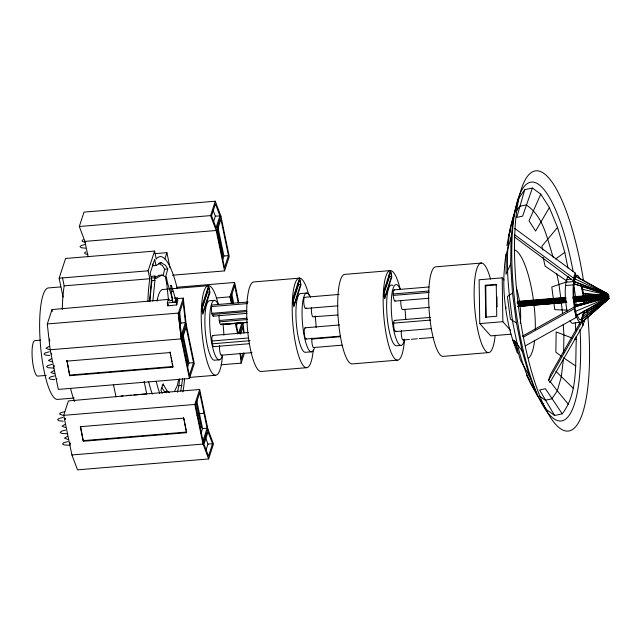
<?xml version="1.0" encoding="UTF-8"?>
<svg xmlns="http://www.w3.org/2000/svg" width="641" height="641" viewBox="0 0 641 641"><rect width="100%" height="100%" fill="white"/><g stroke="black" fill="none" stroke-linecap="round" stroke-linejoin="round"><path stroke-width="0.96" d="M576.115 336.605L576.299 339.514C575.137 364.184 578.206 393.093 562.229 413.83L554.585 415.472L546.18 409.367L537.599 395.93L529.418 376.075L522.191 351.148L516.414 322.864L512.488 293.137L510.669 263.996L511.085 237.426L513.713 215.248L518.369 198.958L524.739 189.68L532.383 188.037L540.78 194.143L549.369 207.58L557.55 227.443L564.777 252.362L567.958 267.97M563.631 352.862L563.912 335.003L563.255 324.418M149.561 301.607L151.484 279.308L150.202 273.098L154.705 259.293L155.995 265.494L152.927 265.751L152.558 263.972M65.021 418.252L65.07 419.438L65.029 418.974M149.794 301.398L151.869 280.686L151.324 278.034L151.893 276.279L154.962 276.031L155.507 278.683L162.037 275.077L166.364 277.273L167.654 283.506L172.581 299.203M152.862 301.15L154.938 280.429L154.385 277.777L154.962 276.031M177.453 392.204L178.927 385.666L179.616 378.807M180.73 391.018L182.677 378.551M401.394 330.508L401.282 331.661A5.625 1.274 85.3 0 0 401.843 337.879A5.625 1.274 85.3 0 0 403.349 339.946L409.327 339.45M504.395 266.968L505.909 254.221M583.55 311.109L582.901 316.189L581.315 319.651L581.82 322.07L548.544 380.377L550.042 382.381L582.965 325.388L584.872 319.555L583.879 321.277M583.959 314.354L584.44 310.605M576.972 315.003L579.552 319.699L581.772 319.619L608.67 298.922C605.561 292.849 610.28 293.025 608.67 298.922L582.268 322.03L573.807 322.984A23.917 5.416 85.3 0 1 570.017 320.572M567.165 311.438A23.773 5.384 85.3 0 1 565.522 285.541L566.524 279.532L568.198 276.287M522.311 336.253L574.312 306.943A23.877 5.408 85.3 0 1 573.358 284.876L574.176 279.78M574.352 283.562L573.975 286.479A21.209 4.808 85.3 0 0 574.256 301.791L574.825 306.045M506.919 245.591L510.164 228.276L513.713 215.248M509.723 232.667L509.972 231.297M172.469 301.574C169.817 279.66 169.953 280.101 176.091 300.925M171.556 285.549L170.562 285.79M512.928 219.855L518.369 198.958M178.687 379.328L177.228 385.818L174.408 391.579M163.094 275.678L164.705 269.244L162.453 265.574L158.768 263.371M159.561 262.81L161.091 262.682L165.522 265.318L167.766 268.988L165.466 277.473L166.756 283.707L168.479 300.132M174.264 298.217L177.22 297.921L177.805 300.781L176.748 304.94L167.886 305.829L167.293 302.969L168.351 298.818M167.886 305.829L168.311 304.171M176.748 304.94L176.155 302.079L177.22 297.921M525.267 345.876L576.131 317.511L574.304 308.714L575.281 305.332L607.788 296.887L573.991 299.692M576.131 317.511L576.588 315.701L574.769 306.895L574.312 306.943L574.825 305.372L589.688 301.959M514.162 214.286C503.233 248.66 507.816 285.622 512.488 320.7C517.303 346.717 523.505 373.198 537.599 395.93M508.337 236.946L510.532 229.286M550.282 381.635L550.435 381.123L550.266 381.611L557.293 390.858L568.591 404.551M550.042 382.381L550.234 381.699M548.544 380.377L550.547 374.368L580.257 322.311M63.066 297.136L59.14 278.194L65.582 258.475L154.585 251.088L156.236 259.036A77.898 17.652 85.3 0 1 177.164 288.138M177.325 298.642L183.286 298.121L186.106 323.929L194.311 363.543L189.432 378.502L58.331 389.383L50.126 349.77L47.306 323.961L52.001 309.563L169.368 299.331M88.105 256.785L84.924 241.393L79.316 226.505L84.011 212.115L215.28 201.218L220.889 216.105L229.254 256.504L224.558 270.895L172.565 275.205M69.741 375.69L66.936 360.498L69.741 375.69L172.83 367.133L173.046 366.492L69.949 375.049M133.921 394.952L199.688 389.496L207.892 429.109L213.501 443.997L208.621 458.956L77.513 469.837L71.904 454.95L63.699 415.336L68.403 400.937L146.717 393.895L144.129 381.395M83.522 440.615L186.619 432.058L186.411 432.699L83.314 441.256L80.71 427.026M147.919 301.302A77.898 17.652 85.3 0 1 149.794 278.755L148.151 270.806L154.585 251.088M164.841 258.94L166.9 252.65L155.074 253.628M189.432 378.502L181.227 338.889L178.406 313.08L183.286 298.121M224.558 270.895L216.193 230.496L210.585 215.608L215.28 201.218M172.83 367.133L170.033 351.941L170.835 355.819M213.565 221.666L215.352 216.193L213.285 210.697M179.72 326.622L180.882 323.072L179.696 312.255M219.919 215.889L216.049 227.739L211.562 215.833L215.432 203.974L219.919 215.889L215.352 216.193M185.417 322.623L181.363 335.035L179.103 314.386L183.158 301.975L185.417 322.623L180.882 323.072M220.889 216.105L216.193 230.496L84.924 241.393M186.106 323.929L181.227 338.889L50.126 349.77M182.02 339.778L186.154 327.11L193.518 362.654L189.383 375.322L181.748 338.432M208.613 285.686L201.442 307.656L202.828 314.346L210 292.376L208.613 285.686L163.135 289.46A44.942 10.184 85.3 0 0 157.045 301.23M201.683 309.948L207.524 292.056L209.567 291.887L208.645 287.424L201.883 308.145L202.804 312.6L209.567 291.887M186.779 364.312L187.661 361.612L182.445 336.453M222.026 256.44L222.643 254.565L217.459 229.558M187.452 367.565L188.935 363.038L182.965 334.217M222.699 259.709L223.917 255.991L217.972 227.315M228.46 255.615L224.51 267.714L216.987 231.385L220.937 219.286L228.46 255.615L223.917 255.991M186.411 432.699L183.606 417.499M71.904 454.95L203.013 444.069L194.808 404.455L199.688 389.496M231.297 303.449L229.935 296.839L234.63 282.449L176.948 287.24M200.393 429.879L201.274 427.178L196.058 401.995M201.074 433.124L202.548 428.605L196.739 400.545M236.152 327.086L237.675 322.431M202.965 440.888L207.099 428.22L199.736 392.677L195.601 405.344L203.237 442.226M238.572 333.224L241.921 322.984M203.013 444.069L207.892 429.109M239.494 333.737L243.019 322.944L244.101 332.871M240.503 334.089L242.883 326.798L243.532 332.695M205.937 450.294L207.964 444.085L205.545 437.675M212.524 443.78L208.469 456.2L203.982 444.285L208.037 431.874L212.524 443.78L207.964 444.085M243.356 352.919L241.272 359.297L240.623 353.399M221.249 364.801L241.136 363.151L244.373 353.255M299.579 278.13L292.408 300.108L293.802 306.839L300.974 284.868L299.579 278.13L254.1 281.912A44.942 10.184 85.3 0 0 247.258 326.213A44.942 10.184 85.3 0 0 260.927 371.492L306.414 367.718M292.633 302.873L298.578 284.644L298.241 283.002M300.621 284.476L293.786 305.437L292.761 300.501L299.603 279.54L300.621 284.476L298.578 284.644M390.545 270.582L383.374 292.56L384.664 298.77L391.835 276.8L390.545 270.582L345.066 274.356A44.942 10.184 85.3 0 0 338.224 318.665A44.942 10.184 85.3 0 0 351.893 363.944L397.372 360.17M383.502 295.052L389.512 276.656L389.111 274.749M391.555 276.487L384.648 297.648L383.655 292.873L390.561 271.712L391.555 276.487L389.512 276.656M572.894 297.897L607.684 295.012L574.729 283.947L573.535 278.162L575.209 273.01L514.707 228.404M574.136 279.604L573.663 281.046L574.272 283.979L607.772 294.283L572.99 297.168M607.684 295.012L574.232 281.543L575.914 276.399L575.209 273.01M581.315 319.651L583.222 313.818L608.758 298.802L582.268 322.03L582.749 320.572M582.965 325.388L581.772 319.619L583.679 313.778L608.83 298.602L601.675 303.714M524.739 189.68L516.766 217.403L522.607 216.145L532.383 188.037M511.085 237.426L506.334 253.9L506.013 274.204L510.669 263.996M540.78 194.143L529.025 220.808L535.588 231.089L549.369 207.58M403.349 339.946L403.614 339.393M516.894 210.304L519.635 206.314L526.197 204.904C543.56 216.161 547.206 239.013 553.207 257.361M557.55 227.443L541.845 246.264L542.951 250.07M604.888 301.879L608.758 298.802L582.725 316.702M581.772 319.619L608.758 298.802L603.205 302.728M555.587 259.004L564.777 252.362M83.298 239.686L82.216 240.319L82.272 241.481L85.301 242.282M85.846 251.881L84.764 252.514L84.82 253.676L87.857 254.477M51.617 353.688L51.472 353.279M523.769 336.894L574.304 308.714M155.995 265.494L161.091 262.682M154.89 277.585L158.968 275.334L162.037 275.077M219.198 315.084A5.625 1.274 85.3 0 0 219.278 320.484L219.51 321.838A5.625 1.274 85.3 0 0 220.488 324.49L246.961 322.375M512.488 293.137L507.4 296.471L510.404 319.194L516.414 322.864M604.407 299.571L607.932 297.688L604.094 298.586M594.816 305.076L596.587 304.171M598.357 303.265L608.101 298.289L576.131 315.741L607.932 297.688L574.312 306.943M575.682 311.302L607.932 297.688L604.199 299.107M580.193 279.244L578.254 275.91L577.092 275.277L575.458 276.431L575.346 275.902L575.802 275.862L574.12 281.006L573.663 281.046L514.411 236.93M49.037 346.436L45.896 348.279L49.309 349.601M51.584 358.631L48.444 360.474L51.857 361.796M54.036 370.602L50.895 372.445L54.309 373.767M65.142 424.318L62.001 426.161L65.414 427.491M67.593 436.289L64.453 438.132L67.866 439.462M566.564 281.928L551.781 286.936L553.343 298.786M574.769 306.903L607.788 296.887M594.487 300.837L597.372 300.164M85.325 244.453L81.375 245.487L79.973 246.753L81.567 247.795L85.646 248.179M49.333 351.781L45.375 352.814L43.973 354.08L45.575 355.114L49.645 355.507M64.813 411.666L60.855 412.7L59.453 413.966L62.866 415.296M62.89 417.467L58.932 418.501L57.53 419.767L59.132 420.808L63.211 421.201M52.113 364.392L48.027 365.45L46.617 366.716L48.219 367.75L53.964 368.07M54.485 375.898L50.399 376.956L48.996 378.23L50.591 379.264L54.669 379.656M65.67 430.079L61.584 431.137L60.182 432.403L61.776 433.444L67.521 433.765M68.042 441.593L63.956 442.651L62.554 443.917L64.156 444.95L69.901 445.271M167.293 302.969L176.155 302.079M79.316 226.505L210.585 215.608M164.705 269.244L167.766 268.988M59.14 278.194L148.151 270.806M151.324 278.034L154.385 277.777M62.273 309.387A77.898 17.652 85.3 0 1 64.172 285.854L149.794 278.755M60.759 286.912L48.82 287.905A55.951 12.676 85.3 0 0 40.303 343.063A55.951 12.676 85.3 0 0 57.321 399.439L74.236 398.029M151.869 280.686L154.938 280.429M481.511 263.034L436.032 266.808A44.942 10.184 85.3 0 0 429.19 311.117A44.942 10.184 85.3 0 0 442.859 356.396L488.338 352.622M216.201 297.985L229.935 296.839M214.551 300.333L209.767 300.725A29.847 6.763 85.3 0 0 205.224 330.155A29.847 6.763 85.3 0 0 214.302 360.226L219.094 359.825M306.887 293.033L300.757 293.538A29.486 6.682 85.3 0 0 296.27 322.607A29.486 6.682 85.3 0 0 305.236 352.31L311.366 351.805M504.13 280.021L502.199 277.857L479.115 279.772L479.772 323.617L490.734 335.884L510.933 334.209M213.79 315.444A5.625 1.274 85.3 0 1 212.179 314.483L211.883 313.313A5.625 1.274 85.3 0 1 212.355 304.956L248.083 301.991M306.102 307.784A5.625 1.274 85.3 0 1 304.483 306.823L304.187 305.653A5.625 1.274 85.3 0 1 304.659 297.296L339.089 294.435M394.095 289.876L428.989 286.976M575.129 275.438L577.092 275.277M211.57 306.558L247.298 303.586M567.285 277.521L569.248 277.361M485.237 285.237L496.254 284.324L496.735 316.237L485.71 317.159L485.237 285.237L485.742 285.806L486.223 317.72L485.71 317.159M485.742 285.806L496.759 284.884M395.265 300.909A5.625 1.274 85.3 0 1 393.237 295.413L393.165 293.971L429.069 290.99M566.524 279.532L571.427 279.123M47.306 323.961L178.406 313.08M393.237 295.413L429.133 292.44M565.931 282.232L573.775 281.575M211.883 313.313L246.617 310.428M212.179 314.483L246.913 311.598M565.514 285.525L573.358 284.868M213.205 316.165L246.953 313.361M305.517 308.505L337.975 305.813M394.944 301.086L428.853 298.265M219.278 320.484L247.073 318.176M219.51 321.838L247.298 319.53M220.488 324.49L247.29 322.263M220.833 324.699L246.641 322.551M337.735 314.995L312.8 316.83A5.625 1.274 85.3 0 1 311.814 314.178L311.59 312.824A5.625 1.274 85.3 0 1 311.51 307.424M402.572 309.611L429.494 307.376M40.639 340.147L34.975 340.619A17.804 4.038 85.3 0 0 32.258 358.175A17.804 4.038 85.3 0 0 37.675 376.115L46.176 375.41M517.503 301.406L565.426 297.44M573.166 296.783L605.184 294.139M517.327 301.783L566.027 297.745M517.239 302.52L565.939 298.474M517.247 303.449L565.947 299.411M572.902 298.834L607.692 295.95M518.337 304.315L566.043 300.357M518.481 305.116L566.187 301.158M574.144 300.493L604.952 297.937M518.657 305.709L566.364 301.751M574.312 301.094L602.139 298.778M576.091 301.078L578.078 300.909M606.899 298.514L608.886 298.353M522.367 305.781L526.341 305.453M530.315 305.124L534.29 304.787M538.264 304.459L542.238 304.13M546.22 303.802L549.201 303.554M553.175 303.225L557.149 302.897M561.123 302.568L565.098 302.231M577.028 301.246L581.002 300.917M583.983 300.669L587.957 300.341M591.931 300.004L594.92 299.756M517.824 306.182L566.524 302.143M574.48 301.478L599.327 299.419M606.282 298.842L608.269 298.674M517.976 306.398L566.676 302.352M573.639 301.775L597.492 299.796M605.441 299.139L608.421 298.89M518.112 306.47L566.812 302.424M573.767 301.847L596.627 299.948M605.569 299.211L608.67 298.922M212.812 335.459L248.54 332.495M305.116 327.799L339.546 324.947M394.544 320.38L430.448 317.399M393.646 323.128L430.544 320.067M213.982 346.493A5.625 1.274 85.3 0 1 212.339 343.816L211.955 341.004L248.676 337.959M212.339 343.816L250.054 340.683M479.772 323.617L502.856 321.702L510.597 330.363M213.661 346.669L249.389 343.704M305.973 339.009L340.403 336.148M395.401 331.589L431.297 328.609M311.846 339.081L340.371 336.709M66.72 361.139L169.817 352.582M411.322 339.281L417.307 338.785M419.302 338.616L433.26 337.462M221.289 355.202L252.057 352.646M313.601 347.542L342.126 345.17M188.935 363.038L193.518 362.654M400.881 345.419L396.282 345.795A30.52 6.915 85.3 0 1 386.819 312.391A30.52 6.915 85.3 0 1 392.885 285.477M189.736 377.405L215.448 375.273M162.149 385.305L163.679 385.177L167.397 391.242L169.593 392.556M178.927 385.666L181.988 385.409M162.013 387.709L164.336 391.499L167.397 391.242M121.133 396.018L123.096 395.85M127.038 395.529L130.972 395.201M63.699 415.336L194.808 404.455M199.455 413.661L204.006 413.285M196.907 415.656L198.854 415.496M183.398 418.148L80.301 426.698L83.314 441.256M199.327 427.339L201.274 427.178M202.548 428.605L207.099 428.22M581.651 322.327L579.664 322.383L577.862 319.923L576.211 315.5M567.325 310.156L554.785 309.651L553.872 302.736M599.976 294.676L583.03 293.698L581.419 285.91M600.048 295.044L583.486 293.658L581.86 285.814M51.641 353.872L51.617 354.409L51.48 353.423M70.222 443.708L70.198 444.245L70.061 443.268M582.581 289.299L604.84 294.339M574.592 338.921L576.299 339.514M572.036 338.031L556.172 331.926L555.851 352.23L561.244 356.148M574.232 281.543L607.772 294.283L575.914 276.399L607.948 293.899L600.737 290.445M596.595 290.605L604.984 293.794M605.016 293.169L607.772 294.283L605.088 292.953M607.772 294.283L575.073 278.971L574.368 275.582M164.336 391.499L166.532 392.805M575.874 366.083L563.551 357.822L561.3 376.876L557.293 390.858L551.829 398.83L545.267 400.24L539.65 396.162M567.141 281.191L545.09 266.151L543.143 257.329M514.795 234.854L573.535 278.162M573.246 388.262L555.875 371.283M522.191 351.148L514.819 340.82L520.34 359.865L529.418 376.075M562.229 413.83L545.419 388.726L539.578 389.984L554.585 415.472M529.113 378.991L526.59 375.041L530.676 383.454L534.362 389.223M165.466 277.473L166.364 277.273M546.18 409.367L542.374 402.86M181.371 339.578L178.166 313.096M515.06 341.757L514.515 340.651L517.511 350.202M208.621 458.956L202.868 443.372M517.431 353.271L512.824 339.89M163.679 385.177L163.159 383.767L160.947 390.081L162.165 393.374M581.419 285.678L583.246 296.166M575.201 311.678L575.618 313.257L575.249 311.454M234.63 282.449L238.821 302.696M238.252 302.881L234.678 285.63L230.728 297.728L231.922 303.481M231.721 293.674L233.701 303.265M231.008 294.956L232.803 303.642M236.088 323.617L238.075 333.2M235.415 323.312L237.595 333.849M166.9 252.65L170.025 267.746M171.235 357.758L172.036 361.636M172.437 363.583L172.846 365.522M183.807 418.469L184.207 420.416M184.608 422.355L186.219 430.119M113.441 384.496L116.029 396.987M62.53 277.914L64.172 285.854M556.797 273.755L558.976 284.452L560.795 298.193M561.316 302.127L562.59 313.834M240.055 353.223L241.136 363.151M52.001 309.563L52.217 311.55M49.501 339.033L49.718 341.004M583.574 293.306L583.863 296.206M70.165 443.131L70.093 443.58L70.053 443.115M54.124 365.915L54.164 366.38L54.116 365.763M575.265 323.008L575.754 330.772M502.199 277.857L502.856 321.702M496.943 296.855L497.087 306.831M65.021 418.397L65.021 418.813M584.352 301.046L584.376 303.914M583.711 300.773L583.735 303.602M74.468 401.53A77.898 17.652 85.3 0 1 70.55 388.43M159.761 393.494A77.898 17.652 85.3 0 1 156.172 381.323M184.56 378.807A77.898 17.652 85.3 0 1 182.949 391.875M152.278 394.111A77.898 17.652 85.3 0 1 148.68 381.948M222.491 355.274A44.942 10.184 85.3 0 1 208.061 364.481A44.942 10.184 85.3 0 1 202.54 297.384A44.942 10.184 85.3 0 1 218.325 304.547M221.417 323.977A5.625 1.274 85.3 0 1 221.153 324.522M221.61 355.026A5.625 1.274 85.3 0 1 219.967 352.35A5.625 1.274 85.3 0 1 219.655 345.587M306.286 338.833A5.625 1.274 85.3 0 1 304.643 336.156L304.259 333.344A5.625 1.274 85.3 0 1 305.461 328.008M211.955 341.004A5.625 1.274 85.3 0 1 213.157 335.668M313.914 347.366A5.625 1.274 85.3 0 1 312.271 344.682A5.625 1.274 85.3 0 1 311.959 337.927M313.297 349.641A44.942 10.184 85.3 0 1 298.85 356.42A44.942 10.184 85.3 0 1 293.418 290.373A44.942 10.184 85.3 0 1 308.818 295.108M404.487 339.185A44.942 10.184 85.3 0 1 390.161 349.882A44.942 10.184 85.3 0 1 384.424 282.553A44.942 10.184 85.3 0 1 400.248 289.452M393.165 293.971A5.625 1.274 85.3 0 1 394.439 290.077M395.986 330.868A5.625 1.274 85.3 0 1 393.758 326.654A5.625 1.274 85.3 0 1 394.896 320.588M402.893 309.435A5.625 1.274 85.3 0 1 401.386 307.376A5.625 1.274 85.3 0 1 400.825 301.15M495.14 335.483A44.942 10.184 85.3 0 1 480.694 341.052A44.942 10.184 85.3 0 1 475.302 275.542A44.942 10.184 85.3 0 1 490.501 279.099M514.915 345.459A55.094 14.294 82.8 0 1 504.731 266.416M514.242 249.742A55.094 14.294 82.8 0 1 533.392 299.836M534.001 304.619A55.094 14.294 82.8 0 1 535.299 329.418M534.626 340.219A55.094 14.294 82.8 0 1 528.553 358.015M580.057 329.394A120.372 31.225 82.8 0 1 540.123 400.329A120.372 31.225 82.8 0 1 516.63 203.782A120.372 31.225 82.8 0 1 573.142 271.544M579.624 322.455A120.372 31.225 82.8 0 1 579.76 324.442M587.885 316.614A131.125 34.013 82.8 0 1 547.037 411.658A131.125 34.013 82.8 0 1 520.332 192.492A131.125 34.013 82.8 0 1 583.494 280.598M585.329 293.193A131.125 34.013 82.8 0 1 585.706 296.118M586.186 300.028A131.125 34.013 82.8 0 1 586.531 302.953M587.34 310.677A131.125 34.013 82.8 0 1 587.533 312.656M505.989 308.297A27.595 7.155 82.8 0 1 505.741 306.51M516.406 287.937A27.595 7.155 82.8 0 1 519.53 301.703M520.196 307.071A27.595 7.155 82.8 0 1 520.284 323.248M575.554 297.528A21.169 4.799 85.3 0 0 573.975 287.737A20.905 4.735 85.3 0 0 573.278 285.077M575.866 301.43A21.169 4.799 85.3 0 1 576.011 305.316M172.589 299.459A2.107 0.97 -11.7 0 1 169.745 300.709A2.107 0.97 -11.7 0 1 168.879 299.339M175.129 300.349A1.843 0.849 -11.7 0 1 175.882 301.398A1.843 0.849 -11.7 0 1 173.431 302.151A1.843 0.849 -11.7 0 1 172.677 301.102M314.435 348.031A29.486 6.682 85.3 0 1 302.4 322.094A29.486 6.682 85.3 0 1 310.556 297.128M315.172 316.053A29.486 6.682 85.3 0 1 316.133 327.527M222.195 356.003A29.847 6.763 85.3 0 1 210.016 329.754A29.847 6.763 85.3 0 1 218.26 304.475M222.94 323.633A29.847 6.763 85.3 0 1 223.909 335.251M404.527 339.802A30.52 6.915 85.3 0 1 395.16 335.884A30.52 6.915 85.3 0 1 391.643 296.006A30.52 6.915 85.3 0 1 400.032 288.819M404.936 309.379A30.52 6.915 85.3 0 1 405.769 319.298M171.748 291.439L172.758 291.326L171.748 291.439M166.788 283.594L167.654 283.562L166.788 283.594M56.761 379.023L56.64 378.559L56.745 378.983"/></g></svg>
